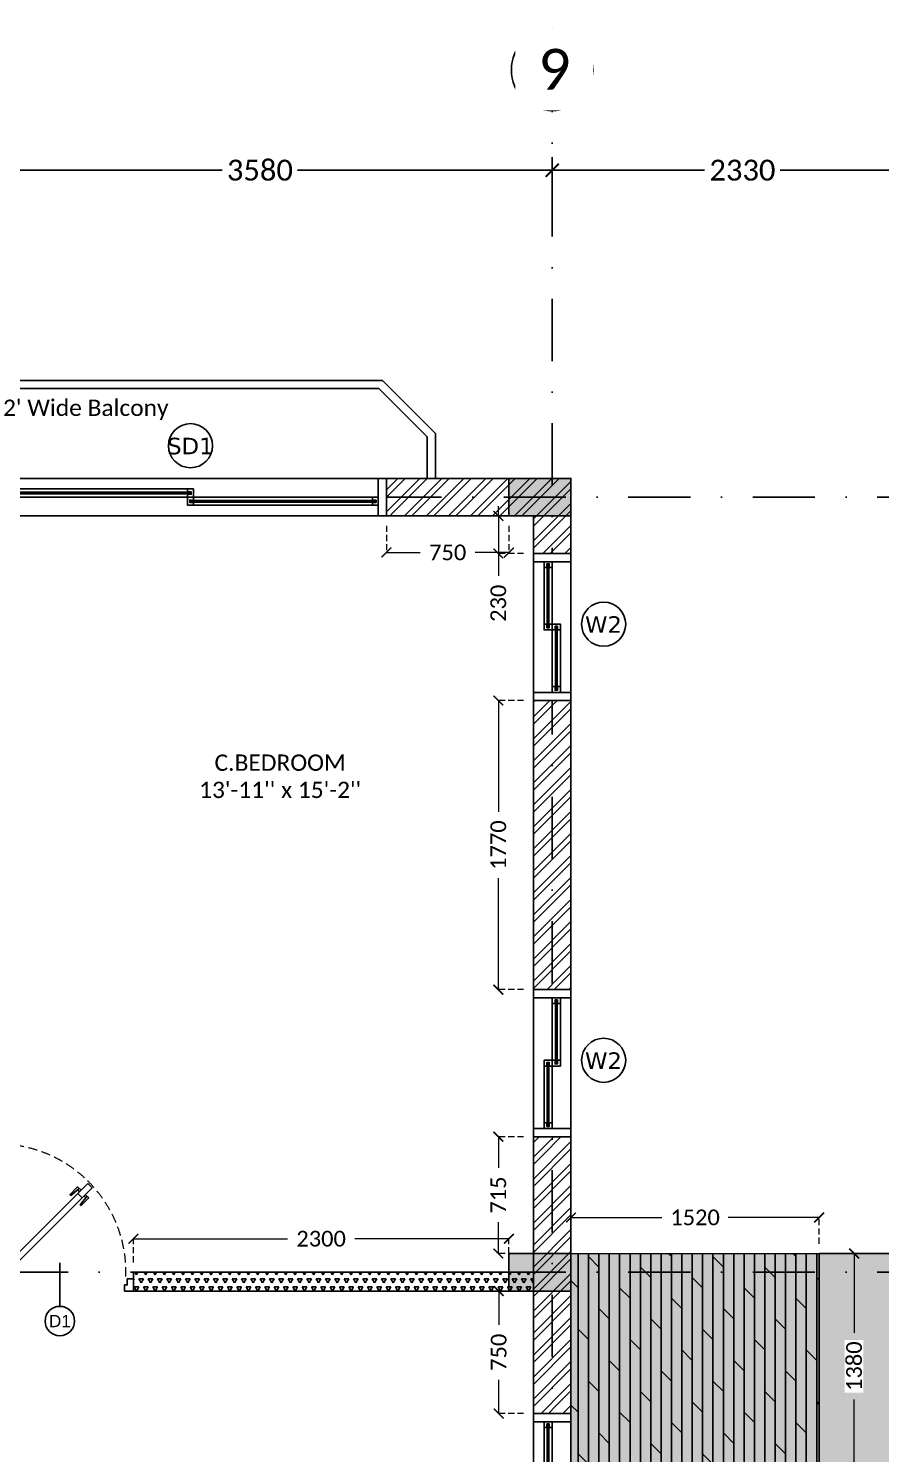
# Model space of a CAD drawing. Header units: millimetres. Extents: x -15000 to 28550, y -17045 to 28620.
# Drawn here: x 8798 to 14016, y 7650 to 16374 of the extents above; entities that cross this region are included whole.
import ezdxf
from ezdxf.enums import TextEntityAlignment as Align

# ---------------------------------------------------------------- set-up
doc = ezdxf.new("R2010")
doc.units = ezdxf.units.MM
doc.header["$LTSCALE"] = 150
for name, pattern in [('3BHK-W(SB)$0$HIDDEN', [0.375, 0.25, -0.125]), ('DASHDOTX2', [50.8, 25.4, -12.7, 0, -12.7]), ('DASHED', [0.75, 0.5, -0.25])]:
    doc.linetypes.add(name, pattern=pattern)
for name, color, linetype in [('ad-Column', 3, 'Continuous'), ('ad-Column Hatch', 125, 'Continuous'), ('ad-Door', 11, 'Continuous'), ('ad-Elevation 10', 8, 'Continuous'), ('ad-Grid', 8, 'DASHDOTX2'), ('ad-Railing', 6, 'Continuous'), ('ad-Text main', 7, 'Continuous'), ('ad-Text Main_Door&window Label', 7, 'Continuous'), ('ad-Wall', 240, 'Continuous'), ('ad-Wall hatch', 8, 'Continuous')]:
    doc.layers.add(name, color=color, linetype=linetype)
doc.layers.add('ad-Dimension', color=5, linetype='Continuous', lineweight=0, true_color=0x0000ff)
doc.layers.add('ad-Glass Sectionline', color=140, linetype='Continuous', true_color=0x00bfff)
doc.layers.add('ad-Verandah', color=7, linetype='Continuous', true_color=0xa57c52)
doc.styles.add('6 U T S R N_Typical Floor Plan$0$3BHK-E(NB)$0$grid_text', font='verdana.ttf', dxfattribs={"width": 0.9})
doc.styles.add('New Text Style', font='arial.ttf', dxfattribs={"height": 100})
doc.styles.get("Standard").update_dxf_attribs({"font": 'calibril.ttf'})
doc.dimstyles.new('A-75-DIM-INT (Framing)', dxfattribs={"dimscale": 100, "dimtxt": 0.8, "dimasz": 0.5, "dimexe": 0, "dimexo": 0.5, "dimgap": 0.5, "dimtad": 0, "dimdec": 0, "dimdsep": 46, "dimtxsty": 'Standard', "dimblk": 'ARCHTICK', "dimcen": 0.025, "dimclrd": 256, "dimclre": 256, "dimclrt": 256, "dimazin": 2, "dimtfac": 1, "dimtdec": 0, "dimtmove": 1, "dimatfit": 0, "dimldrblk": 'ARCHTICK', "dimfxl": 1, "dimtfill": 1, "dimtolj": 1, "dimtzin": 0, "dimarcsym": 0})

# ---------------------------------------------------------------- blocks, each defined once
blk = doc.blocks.new('_ArchTick')
at = {"color": 0, "linetype": 'ByBlock', "const_width": 0.15}
blk.add_lwpolyline([(-0.5, -0.5), (0.5, 0.5)], dxfattribs=at)
blk = doc.blocks.new('*D208')
at = {"layer": 'ad-Dimension', "lineweight": -2}
for p, q in [((8425, 15206.1), (8425, 15586.2)), ((12005, 15206.1), (12005, 15586.2)), ((8425, 15506.2), (9984.1, 15506.2)), ((12005, 15506.2), (10445.9, 15506.2))]:
    blk.add_line(p, q, dxfattribs=at)
at = {"layer": 'Defpoints', "color": 0}
for p in [(12005, 15506.2), (8425, 15126.1), (12005, 15126.1)]:
    blk.add_point(p, dxfattribs=at)
at = {"layer": 'ad-Dimension', "lineweight": -2, "xscale": 80, "yscale": 80, "zscale": 80, "rotation": 180}
blk.add_blockref('_ArchTick', (8425, 15506.2), dxfattribs=at)
at = {"layer": 'ad-Dimension', "lineweight": -2, "xscale": 80, "yscale": 80, "zscale": 80}
blk.add_blockref('_ArchTick', (12005, 15506.2), dxfattribs=at)
at = {"layer": 'ad-Dimension', "insert": (10215, 15506.2), "char_height": 128, "attachment_point": 5, "bg_fill": 3, "box_fill_scale": 1.1, "bg_fill_color": 257, "bg_fill_transparency": 0}
blk.add_mtext('\\A1;3580', dxfattribs=at)
blk = doc.blocks.new('*D196')
at = {"layer": 'ad-Dimension', "lineweight": -2}
for p, q in [((12005, 15206.1), (12005, 15586.2)), ((14335, 15206.1), (14335, 15586.2)), ((12005, 15506.2), (12938, 15506.2)), ((14335, 15506.2), (13402, 15506.2))]:
    blk.add_line(p, q, dxfattribs=at)
at = {"layer": 'Defpoints', "color": 0}
for p in [(14335, 15506.2), (12005, 15126.1), (14335, 15126.1)]:
    blk.add_point(p, dxfattribs=at)
at = {"layer": 'ad-Dimension', "lineweight": -2, "xscale": 80, "yscale": 80, "zscale": 80, "rotation": 180}
blk.add_blockref('_ArchTick', (12005, 15506.2), dxfattribs=at)
at = {"layer": 'ad-Dimension', "lineweight": -2, "xscale": 80, "yscale": 80, "zscale": 80}
blk.add_blockref('_ArchTick', (14335, 15506.2), dxfattribs=at)
at = {"layer": 'ad-Dimension', "insert": (13170, 15506.2), "char_height": 128, "attachment_point": 5, "bg_fill": 3, "box_fill_scale": 1.1, "bg_fill_color": 257, "bg_fill_transparency": 0}
blk.add_mtext('\\A1;2330', dxfattribs=at)
blk = doc.blocks.new('zw$6CCD')
at = {"transparency": 33554559}
h = blk.add_hatch(dxfattribs=at)
h.set_pattern_fill('GRASS', color=74, angle=180)
h.set_pattern_definition([(270, (14545, -2750), (17.96051, -17.96051), [4.7625, -31.15852]), (225, (14545, -2750), (17.96051, -17.96051), [4.7625, -20.6375]), (315, (14545, -2750), (17.96051, 17.96051), [4.7625, -20.6375])])
h.paths.add_polyline_path([(14550, -6125), (13640, -6125), (13640, -4745), (14550, -4745)])
h = blk.add_hatch(color=256, dxfattribs=at)
h.dxf.hatch_style = 1
h.set_gradient(color1=(153, 204, 0), color2=(63, 127, 0), tint=1, name='INVSPHERICAL')
h.paths.add_polyline_path([(14550, -6125), (13640, -6125), (13640, -4745), (14550, -4745)])
at = {"layer": 'ad-Verandah', "transparency": 33554534}
h = blk.add_hatch(color=256, dxfattribs=at)
h.dxf.hatch_style = 1
h.paths.add_polyline_path([(6195, -13620), (12120, -13620), (12120, -4745), (13640, -4745), (13640, -8875), (14550, -8875), (14550, -14850), (6195, -14850)])
at = {"layer": 'ad-Verandah', "transparency": 33554687}
h = blk.add_hatch(dxfattribs=at)
h.set_pattern_fill('DOLMIT', color=256, scale=10, angle=90)
h.set_pattern_definition([(90, (6195, -14830), (-63.5, 2e-14), []), (135, (6195, -14830), (-127, -127), [89.8026, -179.605])])
h.paths.add_polyline_path([(6195, -13620), (12120, -13620), (12120, -4745), (13640, -4745), (13640, -8875), (14550, -8875), (14550, -14850), (6195, -14850)])
at = {"layer": 'ad-Elevation 10'}
blk.add_lwpolyline([(14550, -6125), (13640, -6125), (13640, -4745), (14550, -4745)], close=True, dxfattribs=at)
at = {"layer": 'ad-Verandah', "lineweight": 9}
blk.add_lwpolyline([(6195, -13620), (12120, -13620), (12120, -4745), (13640, -4745), (13640, -8875), (14550, -8875), (14550, -14850), (6195, -14850)], close=True, dxfattribs=at)
blk = doc.blocks.new('6 U T S R N_Typical Floor Plan$0$ad_Window Tag')
blk.add_circle((0, 0), 150)
at = {"style": '6 U T S R N_Typical Floor Plan$0$3BHK-E(NB)$0$grid_text', "width": 0.9}
blk.add_attdef('D1', text='', height=125, dxfattribs=at).set_placement((0, 0), align=Align.MIDDLE_CENTER)
blk = doc.blocks.new('zw$6540')
at = {"layer": 'ad-Text Main_Door&window Label'}
ref = blk.add_blockref('6 U T S R N_Typical Floor Plan$0$ad_Window Tag', (12320, 12727.5), dxfattribs=dict(at, xscale=-0.9, yscale=0.9, zscale=0.9))
ref.add_attrib('D1', 'W2', dxfattribs={"height": 101.25, "rotation": 2160, "style": '6 U T S R N_Typical Floor Plan$0$3BHK-E(NB)$0$grid_text'}).set_placement((12319, 12725.4), align=Align.MIDDLE_CENTER)
ref = blk.add_blockref('6 U T S R N_Typical Floor Plan$0$ad_Window Tag', (12320, 10057.5), dxfattribs=dict(at, xscale=-0.9, yscale=0.9, zscale=0.9))
ref.add_attrib('D1', 'W2', dxfattribs={"height": 101.25, "rotation": 2160, "style": '6 U T S R N_Typical Floor Plan$0$3BHK-E(NB)$0$grid_text'}).set_placement((12319, 10055.4), align=Align.MIDDLE_CENTER)
at = {"layer": 'ad-Text main', "char_height": 100, "attachment_point": 5, "bg_fill": 2}
for s, insert, width in [("\\pxqd;2' Wide Balcony", (9760.6, 14039.5), 2237.11), ("C.BEDROOM^J13'-11'' x 15'-2''", (10339.1, 11795.8), 1173.975)]:
    blk.add_mtext(s, dxfattribs=dict(at, insert=insert, width=width))
at = {"layer": 'ad-Text Main_Door&window Label'}
ref = blk.add_blockref('6 U T S R N_Typical Floor Plan$0$ad_Window Tag', (9790, 13820), dxfattribs=dict(at, xscale=-0.9, yscale=0.9, zscale=0.9))
ref.add_attrib('D1', 'SD1', dxfattribs={"height": 101.25, "rotation": 2160, "style": '6 U T S R N_Typical Floor Plan$0$3BHK-E(NB)$0$grid_text'}).set_placement((9789, 13817.9), align=Align.MIDDLE_CENTER)
blk = doc.blocks.new('*U149')
for p, q in [((-8, -111), (-42, -111)), ((-25, -128), (-25, -94)), ((-811, -761), (-796, -776)), ((-746, -826), (-761, -811))]:
    blk.add_line(p, q)
for points in [[(-1150, -100), (-1150, -50), (-1129, -50), (-1129, -36), (-1129, 0), (-1200, 0), (-1200, -100)], [(-50, -100), (0, -100), (0, 0), (-71, 0), (-71, -36), (-71, -50), (-50, -50)], [(-50, -100), (-131, -181), (-166, -145), (-85, -65)], [(-131, -181), (-747, -797), (-782, -762), (-166, -145)], [(-828, -878), (-747, -797), (-782, -762), (-863, -842)]]:
    blk.add_lwpolyline(points, close=True)
for points in [[(-808, -787), (-836, -760), (-773, -697), (-765, -705), (-822, -774)], [(-773, -823), (-745, -850), (-683, -788), (-690, -780), (-759, -837)]]:
    blk.add_lwpolyline(points)
blk.add_circle((-25, -111), 11.1)
at = {"color": 8, "linetype": 'DASHED', "lineweight": 0}
blk.add_arc((-93, -153), 1047, 178.1881, 271.8119, dxfattribs=at)
at = {"layer": 'ad-Text Main_Door&window Label'}
blk.add_line((-600, 125), (-600, -230), dxfattribs=at)
blk.add_circle((-600, 245), 120, dxfattribs=at)
at = {"layer": 'ad-Text Main_Door&window Label', "style": 'New Text Style'}
blk.add_attdef('D1', text='', height=100, dxfattribs=at).set_placement((-600, 245), align=Align.MIDDLE_CENTER)
blk = doc.blocks.new('$ZCDB_AUDIT_GENERATED_C77D')
blk.add_wipeout([(0, 230), (2400, 230), (2400, 0), (0, 0)]).dxf.layer = 'ad-Elevation 10'
at = {"layer": 'ad-Elevation 10'}
for points in [[(2400, 230), (0, 230)], [(2400, 0), (0, 0)]]:
    blk.add_lwpolyline(points, dxfattribs=at)
for points in [[(50, 0), (50, 230), (0, 230), (0, 0)], [(2350, 0), (2400, 0), (2400, 230), (2350, 230)], [(85, 83), (85, 65), (50, 65), (50, 115), (85, 115), (85, 97), (63, 97), (63, 83)], [(1217.5, 133), (1217.5, 115), (1182.5, 115), (1182.5, 165), (1217.5, 165), (1217.5, 147), (1195.5, 147), (1195.5, 133)], [(1182.5, 83), (1182.5, 65), (1217.5, 65), (1217.5, 115), (1182.5, 115), (1182.5, 97), (1204.5, 97), (1204.5, 83)], [(2315, 133), (2315, 115), (2350, 115), (2350, 165), (2315, 165), (2315, 147), (2337, 147), (2337, 133)]]:
    blk.add_lwpolyline(points, close=True, dxfattribs=at)
at = {"layer": 'ad-Glass Sectionline'}
for points in [[(1200, 95), (65, 95), (65, 85), (1200, 85)], [(1200, 145), (2335, 145), (2335, 135), (1200, 135)]]:
    blk.add_lwpolyline(points, close=True, dxfattribs=at)
for points in [[(1182.5, 115), (85, 115)], [(1217.5, 165), (2315, 165)], [(1217.5, 115), (2315, 115)], [(1182.5, 65), (85, 65)]]:
    blk.add_lwpolyline(points, dxfattribs=at)
blk = doc.blocks.new('*U144')
blk.add_blockref('$ZCDB_AUDIT_GENERATED_C77D', (0, 0))
blk = doc.blocks.new('$ZCDB_AUDIT_GENERATED_C7DC')
blk.add_wipeout([(0, 230), (900, 230), (900, 0), (0, 0)]).dxf.layer = 'ad-Elevation 10'
at = {"layer": 'ad-Elevation 10'}
for points in [[(900, 230), (0, 230)], [(900, 0), (0, 0)]]:
    blk.add_lwpolyline(points, dxfattribs=at)
for points in [[(50, 0), (50, 230), (0, 230), (0, 0)], [(850, 0), (900, 0), (900, 230), (850, 230)], [(85, 83), (85, 65), (50, 65), (50, 115), (85, 115), (85, 97), (63, 97), (63, 83)], [(467.5, 133), (467.5, 115), (432.5, 115), (432.5, 165), (467.5, 165), (467.5, 147), (445.5, 147), (445.5, 133)], [(432.5, 83), (432.5, 65), (467.5, 65), (467.5, 115), (432.5, 115), (432.5, 97), (454.5, 97), (454.5, 83)], [(815, 133), (815, 115), (850, 115), (850, 165), (815, 165), (815, 147), (837, 147), (837, 133)]]:
    blk.add_lwpolyline(points, close=True, dxfattribs=at)
at = {"layer": 'ad-Glass Sectionline'}
for points in [[(450, 95), (65, 95), (65, 85), (450, 85)], [(450, 145), (835, 145), (835, 135), (450, 135)]]:
    blk.add_lwpolyline(points, close=True, dxfattribs=at)
for points in [[(432.5, 115), (85, 115)], [(467.5, 165), (815, 165)], [(467.5, 115), (815, 115)], [(432.5, 65), (85, 65)]]:
    blk.add_lwpolyline(points, dxfattribs=at)
blk = doc.blocks.new('*U145')
blk.add_blockref('$ZCDB_AUDIT_GENERATED_C7DC', (0, 0))
blk = doc.blocks.new('zw$6266')
at = {"layer": 'ad-Wall hatch', "transparency": 33554610}
h = blk.add_hatch(dxfattribs=at)
h.set_pattern_fill('ANSI32', color=256, scale=10)
h.paths.add_polyline_path([(0, 13620), (0, 10305), (230, 10305), (230, 13390), (4880, 13390), (4880, 8645), (5110, 8645), (5110, 13390), (11890, 13390), (11890, 230), (10090, 230), (10090, 0), (12120, 0), (12120, 13620)])
h = blk.add_hatch(dxfattribs=at)
h.set_pattern_fill('TRIANG', color=256, scale=6)
h.set_pattern_definition([(60, (13573.835, 8645), (-28.575, 49.49335), [28.575, -28.575]), (120, (13573.835, 8645), (-57.15, 3e-08), [28.575, -28.575]), (0, (13559.547, 8669.747), (28.575, 49.49335), [28.575, -28.575])])
h.paths.add_polyline_path([(9440, 8645), (11890, 8645), (11890, 8760), (9440, 8760)])
at = {"layer": 'ad-Railing'}
for points in [[(11290, 13620), (11290, 13895), (10965, 14220), (8615, 14220), (8290, 13895), (8290, 13620)], [(11240, 13620), (11240, 13874.3), (10944.3, 14170), (8635.7, 14170), (8340, 13874.3), (8340, 13620)]]:
    blk.add_lwpolyline(points, dxfattribs=at)
at = {"layer": 'ad-Wall'}
blk.add_lwpolyline([(9440, 8645), (11890, 8645), (11890, 8760), (9440, 8760)], close=True, dxfattribs=at)
at = {"layer": 'ad-Door', "ltscale": 5}
ref = blk.add_blockref('*U149', (8540, 8645), dxfattribs=dict(at, xscale=0.7499999997027537, yscale=0.7499999997027537, zscale=0.7499999997027537, rotation=180))
ref.add_attrib('D1', 'D1', dxfattribs={"layer": 'ad-Text Main_Door&window Label', "height": 75, "style": 'New Text Style'}).set_placement((8990.2, 8461.3), align=Align.MIDDLE_CENTER)
at = {"xscale": -1}
blk.add_blockref('*U144', (10990, 13390), dxfattribs=at)
for name, p, rotation in [('*U145', (11890, 13160), 270), ('*U144', (12120, 5495), 90)]:
    blk.add_blockref(name, p, dxfattribs=dict(rotation=rotation))
at = {"xscale": -1, "rotation": 270}
blk.add_blockref('*U145', (11890, 9590), dxfattribs=at)
at = {"layer": 'ad-Wall'}
blk.add_lwpolyline([(0, 13620), (0, 10305), (230, 10305), (230, 13390), (4880, 13390), (4880, 8645), (5110, 8645), (5110, 13390), (11890, 13390), (11890, 230), (10090, 230), (10090, 0), (12120, 0), (12120, 13620)], close=True, dxfattribs=at)
blk = doc.blocks.new('zw$6AA0')
at = {"layer": 'ad-Column Hatch', "transparency": 33554687}
h = blk.add_hatch(color=256, dxfattribs=at)
h.dxf.hatch_style = 1
h.paths.add_polyline_path([(0, -230), (380, -230), (380, 0), (0, 0)])
at = {"layer": 'ad-Column'}
blk.add_lwpolyline([(0, -230), (380, -230), (380, 0), (0, 0)], close=True, dxfattribs=at)
blk = doc.blocks.new('1625W_Columns')
at = {"layer": 'ad-Column', "xscale": -1, "rotation": 359.9999999999999}
blk.add_blockref('zw$6AA0', (12120, 13620), dxfattribs=at)
at = {"layer": 'ad-Column', "rotation": 179.9999999999998}
blk.add_blockref('zw$6AA0', (12120, 8645), dxfattribs=at)
blk = doc.blocks.new('1625_West Villa')
at = {"layer": 'ad-Verandah'}
blk.add_blockref('zw$6CCD', (0, 13620), dxfattribs=at)
blk.add_blockref('zw$6266', (0, 0))
blk.add_blockref('1625W_Columns', (0, 0))
at = {"layer": 'ad-Text main'}
blk.add_blockref('zw$6540', (0, 0), dxfattribs=at)
blk = doc.blocks.new('*D23')
at = {"layer": 'ad-Dimension', "linetype": '3BHK-W(SB)$0$HIDDEN', "lineweight": -2}
for p, q in [((9440, -4800), (9440, -4655)), ((11740, -4800), (11740, -4655))]:
    blk.add_line(p, q, dxfattribs=at)
at = {"layer": 'ad-Dimension', "lineweight": -2}
for p, q in [((9440, -4655), (10384.3, -4655)), ((11740, -4655), (10795.7, -4655))]:
    blk.add_line(p, q, dxfattribs=at)
at = {"layer": 'Defpoints', "color": 0}
for p in [(11740, -4655), (9440, -4860), (11740, -4860)]:
    blk.add_point(p, dxfattribs=at)
at = {"layer": 'ad-Dimension', "lineweight": -2, "xscale": 60, "yscale": 60, "zscale": 60, "rotation": 180}
blk.add_blockref('_ArchTick', (9440, -4655), dxfattribs=at)
at = {"layer": 'ad-Dimension', "lineweight": -2, "xscale": 60, "yscale": 60, "zscale": 60}
blk.add_blockref('_ArchTick', (11740, -4655), dxfattribs=at)
at = {"layer": 'ad-Dimension', "insert": (10590, -4655), "char_height": 96, "attachment_point": 5, "bg_fill": 3, "box_fill_scale": 1.1, "bg_fill_color": 257, "bg_fill_transparency": 0}
blk.add_mtext('\\A1;2300', dxfattribs=at)
blk = doc.blocks.new('*D26')
at = {"layer": 'ad-Dimension', "lineweight": -2}
for p, q in [((11675.2, -230), (11675.2, -170)), ((11675.2, -230), (11675.2, -460)), ((11675.2, -460), (11675.2, -597.5)), ((11675.2, -460), (11675.2, -520))]:
    blk.add_line(p, q, dxfattribs=at)
at = {"layer": 'ad-Dimension', "linetype": '3BHK-W(SB)$0$HIDDEN', "lineweight": -2}
for p, q in [((11830, -230), (11675.2, -230)), ((11830, -460), (11675.2, -460))]:
    blk.add_line(p, q, dxfattribs=at)
at = {"layer": 'Defpoints', "color": 0}
for p in [(11890, -230), (11675.2, -460), (11890, -460)]:
    blk.add_point(p, dxfattribs=at)
at = {"layer": 'ad-Dimension', "lineweight": -2, "xscale": 60, "yscale": 60, "zscale": 60}
for p, rotation in [((11675.2, -230), 270), ((11675.2, -460), 90)]:
    blk.add_blockref('_ArchTick', p, dxfattribs=dict(at, rotation=rotation))
at = {"layer": 'ad-Dimension', "insert": (11675.2, -764.8), "char_height": 96, "attachment_point": 5, "rotation": 90, "bg_fill": 3, "box_fill_scale": 1.1, "bg_fill_color": 257, "bg_fill_transparency": 0}
blk.add_mtext('\\A1;230', dxfattribs=at)
blk = doc.blocks.new('*D27')
at = {"layer": 'ad-Dimension', "linetype": '3BHK-W(SB)$0$HIDDEN', "lineweight": -2}
for p, q in [((11830, -1360), (11675.2, -1360)), ((11830, -3130), (11675.2, -3130))]:
    blk.add_line(p, q, dxfattribs=at)
at = {"layer": 'ad-Dimension', "lineweight": -2}
for p, q in [((11675.2, -1360), (11675.2, -2041.6)), ((11675.2, -3130), (11675.2, -2448.4))]:
    blk.add_line(p, q, dxfattribs=at)
at = {"layer": 'Defpoints', "color": 0}
for p in [(11890, -1360), (11675.2, -3130), (11890, -3130)]:
    blk.add_point(p, dxfattribs=at)
at = {"layer": 'ad-Dimension', "lineweight": -2, "xscale": 60, "yscale": 60, "zscale": 60}
for p, rotation in [((11675.2, -1360), 90), ((11675.2, -3130), 270)]:
    blk.add_blockref('_ArchTick', p, dxfattribs=dict(at, rotation=rotation))
at = {"layer": 'ad-Dimension', "insert": (11675.2, -2245), "char_height": 96, "attachment_point": 5, "rotation": 90, "bg_fill": 3, "box_fill_scale": 1.1, "bg_fill_color": 257, "bg_fill_transparency": 0}
blk.add_mtext('\\A1;1770', dxfattribs=at)
blk = doc.blocks.new('*D28')
at = {"layer": 'ad-Dimension', "linetype": '3BHK-W(SB)$0$HIDDEN', "lineweight": -2}
for p, q in [((11830, -4030), (11675.2, -4030)), ((11830, -4745), (11675.2, -4745))]:
    blk.add_line(p, q, dxfattribs=at)
at = {"layer": 'ad-Dimension', "lineweight": -2}
for p, q in [((11675.2, -4030), (11675.2, -4221.5)), ((11675.2, -4745), (11675.2, -4553.5))]:
    blk.add_line(p, q, dxfattribs=at)
at = {"layer": 'Defpoints', "color": 0}
for p in [(11890, -4030), (11675.2, -4745), (11890, -4745)]:
    blk.add_point(p, dxfattribs=at)
at = {"layer": 'ad-Dimension', "lineweight": -2, "xscale": 60, "yscale": 60, "zscale": 60}
for p, rotation in [((11675.2, -4030), 90), ((11675.2, -4745), 270)]:
    blk.add_blockref('_ArchTick', p, dxfattribs=dict(at, rotation=rotation))
at = {"layer": 'ad-Dimension', "insert": (11675.2, -4387.5), "char_height": 96, "attachment_point": 5, "rotation": 90, "bg_fill": 3, "box_fill_scale": 1.1, "bg_fill_color": 257, "bg_fill_transparency": 0}
blk.add_mtext('\\A1;715', dxfattribs=at)
blk = doc.blocks.new('*D29')
at = {"layer": 'ad-Dimension', "linetype": '3BHK-W(SB)$0$HIDDEN', "lineweight": -2}
for p, q in [((10990, -290), (10990, -453.7)), ((11740, -290), (11740, -453.7))]:
    blk.add_line(p, q, dxfattribs=at)
at = {"layer": 'ad-Dimension', "lineweight": -2}
for p, q in [((10990, -453.7), (11196.9, -453.7)), ((11740, -453.7), (11533.1, -453.7))]:
    blk.add_line(p, q, dxfattribs=at)
at = {"layer": 'Defpoints', "color": 0}
for p in [(10990, -230), (11740, -230), (11740, -453.7)]:
    blk.add_point(p, dxfattribs=at)
at = {"layer": 'ad-Dimension', "lineweight": -2, "xscale": 60, "yscale": 60, "zscale": 60, "rotation": 180}
blk.add_blockref('_ArchTick', (10990, -453.7), dxfattribs=at)
at = {"layer": 'ad-Dimension', "lineweight": -2, "xscale": 60, "yscale": 60, "zscale": 60}
blk.add_blockref('_ArchTick', (11740, -453.7), dxfattribs=at)
at = {"layer": 'ad-Dimension', "insert": (11365, -453.7), "char_height": 96, "attachment_point": 5, "bg_fill": 3, "box_fill_scale": 1.1, "bg_fill_color": 257, "bg_fill_transparency": 0}
blk.add_mtext('\\A1;750', dxfattribs=at)
blk = doc.blocks.new('*D33')
at = {"layer": 'ad-Dimension', "linetype": '3BHK-W(SB)$0$HIDDEN', "lineweight": -2}
for p, q in [((12120, -4685), (12120, -4524.6)), ((13640, -4685), (13640, -4524.6))]:
    blk.add_line(p, q, dxfattribs=at)
at = {"layer": 'ad-Dimension', "lineweight": -2}
for p, q in [((12120, -4524.6), (12676.6, -4524.6)), ((13640, -4524.6), (13083.4, -4524.6))]:
    blk.add_line(p, q, dxfattribs=at)
at = {"layer": 'Defpoints', "color": 0}
for p in [(13640, -4524.6), (12120, -4745), (13640, -4745)]:
    blk.add_point(p, dxfattribs=at)
at = {"layer": 'ad-Dimension', "lineweight": -2, "xscale": 60, "yscale": 60, "zscale": 60, "rotation": 180}
blk.add_blockref('_ArchTick', (12120, -4524.6), dxfattribs=at)
at = {"layer": 'ad-Dimension', "lineweight": -2, "xscale": 60, "yscale": 60, "zscale": 60}
blk.add_blockref('_ArchTick', (13640, -4524.6), dxfattribs=at)
at = {"layer": 'ad-Dimension', "insert": (12880, -4524.6), "char_height": 96, "attachment_point": 5, "bg_fill": 3, "box_fill_scale": 1.1, "bg_fill_color": 257, "bg_fill_transparency": 0}
blk.add_mtext('\\A1;1520', dxfattribs=at)
blk = doc.blocks.new('*D72')
at = {"layer": 'ad-Dimension', "linetype": '3BHK-W(SB)$0$HIDDEN', "lineweight": -2}
for p, q in [((11830, -4975), (11677.5, -4975)), ((11830, -5725), (11677.5, -5725))]:
    blk.add_line(p, q, dxfattribs=at)
at = {"layer": 'ad-Dimension', "lineweight": -2}
for p, q in [((11677.5, -4975), (11677.5, -5181.9)), ((11677.5, -5725), (11677.5, -5518.1))]:
    blk.add_line(p, q, dxfattribs=at)
at = {"layer": 'Defpoints', "color": 0}
for p in [(11890, -4975), (11677.5, -5725), (11890, -5725)]:
    blk.add_point(p, dxfattribs=at)
at = {"layer": 'ad-Dimension', "lineweight": -2, "xscale": 60, "yscale": 60, "zscale": 60}
for p, rotation in [((11677.5, -4975), 90), ((11677.5, -5725), 270)]:
    blk.add_blockref('_ArchTick', p, dxfattribs=dict(at, rotation=rotation))
at = {"layer": 'ad-Dimension', "insert": (11677.5, -5350), "char_height": 96, "attachment_point": 5, "rotation": 90, "bg_fill": 3, "box_fill_scale": 1.1, "bg_fill_color": 257, "bg_fill_transparency": 0}
blk.add_mtext('\\A1;750', dxfattribs=at)
blk = doc.blocks.new('*D73')
at = {"layer": 'ad-Dimension', "linetype": '3BHK-W(SB)$0$HIDDEN', "lineweight": -2}
for p, q in [((13700, -4745), (13853.8, -4745)), ((13700, -6125), (13853.8, -6125))]:
    blk.add_line(p, q, dxfattribs=at)
at = {"layer": 'ad-Dimension', "lineweight": -2}
for p, q in [((13853.8, -4745), (13853.8, -5231.6)), ((13853.8, -6125), (13853.8, -5638.4))]:
    blk.add_line(p, q, dxfattribs=at)
at = {"layer": 'Defpoints', "color": 0}
for p in [(13640, -4745), (13640, -6125), (13853.8, -6125)]:
    blk.add_point(p, dxfattribs=at)
at = {"layer": 'ad-Dimension', "lineweight": -2, "xscale": 60, "yscale": 60, "zscale": 60}
for p, rotation in [((13853.8, -4745), 90), ((13853.8, -6125), 270)]:
    blk.add_blockref('_ArchTick', p, dxfattribs=dict(at, rotation=rotation))
at = {"layer": 'ad-Dimension', "insert": (13853.8, -5435), "char_height": 96, "attachment_point": 5, "rotation": 90, "bg_fill": 3, "box_fill_scale": 1.1, "bg_fill_color": 257, "bg_fill_transparency": 0}
blk.add_mtext('\\A1;1380', dxfattribs=at)
blk = doc.blocks.new('1625W_Grid')
at = {"layer": 'ad-Grid', "ltscale": 0.1}
for points in [[(12005, -3190), (12005, 15870)], [(15900, 13505), (-3780, 13505)], [(15900, 8760), (-3780, 8760)]]:
    blk.add_lwpolyline(points, dxfattribs=at)
at = {"layer": 'ad-Grid', "color": 7, "linetype": 'ByBlock'}
blk.add_circle((12005, 16120), 250, dxfattribs=at)
at = {"layer": 'ad-Text main', "insert": (12018.5, 16124), "char_height": 250, "width": 227.385, "attachment_point": 5, "bg_fill": 2}
blk.add_mtext('{\\fCalibri|b0|i0|c0|p34;9}', dxfattribs=at)
at = {"layer": 'ad-Dimension'}
dim = blk.add_linear_dim(base=(12005, 15506.2), p1=(8425, 15126.1), p2=(12005, 15126.1), dimstyle='A-75-DIM-INT (Framing)', override={"dimscale": 80, "dimblk": 'ArchTick', "dimclrd": 256, "dimclre": 256, "dimfxl": 10, "dimtfill": 1, "dimtfillclr": 0}, dxfattribs=at)
dim.commit()
dim.dimension.update_dxf_attribs({"geometry": '*D208', "text_midpoint": (10215, 15506.2)})
dim = blk.add_linear_dim(base=(14335, 15506.2), p1=(12005, 15126.1), p2=(14335, 15126.1), dimstyle='A-75-DIM-INT (Framing)', override={"dimscale": 80, "dimblk": 'ArchTick', "dimclrd": 256, "dimclre": 256, "dimfxl": 10, "dimtfill": 1, "dimtfillclr": 0}, dxfattribs=at)
dim.commit()
dim.dimension.update_dxf_attribs({"geometry": '*D196', "text_midpoint": (13170, 15506.2)})
blk = doc.blocks.new('zw$FA3C')
at = {"layer": 'ad-Dimension'}
dim = blk.add_linear_dim(base=(11675.2, -460), p1=(11890, -230), p2=(11890, -460), angle=90, dimstyle='A-75-DIM-INT (Framing)', override={"dimscale": 120, "dimblk": 'ArchTick', "dimfxl": 10, "dimtfill": 1, "dimtfillclr": 0}, dxfattribs=at)
dim.commit()
dim.dimension.update_dxf_attribs({"geometry": '*D26', "text_midpoint": (11695.6, -764.8), "dimtype": 128})
for base, p1, p2, picture, middle in [((11675.2, -3130), (11890, -1360), (11890, -3130), '*D27', (11675.2, -2245)), ((11677.5, -5725), (11890, -4975), (11890, -5725), '*D72', (11677.5, -5350))]:
    dim = blk.add_linear_dim(base=base, p1=p1, p2=p2, angle=90, dimstyle='A-75-DIM-INT (Framing)', override={"dimscale": 120, "dimblk": 'ArchTick', "dimfxl": 10, "dimtfill": 1, "dimtfillclr": 0}, dxfattribs=at)
    dim.commit()
    dim.dimension.update_dxf_attribs({"geometry": picture, "text_midpoint": middle})
for base, p1, p2, picture, middle in [((13640, -4524.6), (12120, -4745), (13640, -4745), '*D33', (12880, -4524.6)), ((11740, -4655), (9440, -4860), (11740, -4860), '*D23', (10590, -4655))]:
    dim = blk.add_linear_dim(base=base, p1=p1, p2=p2, dimstyle='A-75-DIM-INT (Framing)', override={"dimscale": 120, "dimblk": 'ArchTick', "dimfxl": 10, "dimtfill": 1, "dimtfillclr": 0}, dxfattribs=at)
    dim.commit()
    dim.dimension.update_dxf_attribs({"geometry": picture, "text_midpoint": middle})
dim = blk.add_linear_dim(base=(11740, -453.7), p1=(10990, -230), p2=(11740, -230), dimstyle='A-75-DIM-INT (Framing)', override={"dimscale": 120, "dimblk": 'ArchTick', "dimfxl": 10, "dimtfill": 1, "dimtfillclr": 0}, dxfattribs=at)
dim.commit()
dim.dimension.update_dxf_attribs({"geometry": '*D29', "text_midpoint": (11365, -453.7)})
for base, p1, p2, picture, middle in [((11675.2, -4745), (11890, -4030), (11890, -4745), '*D28', (11675.2, -4387.5)), ((13853.8, -6125), (13640, -4745), (13640, -6125), '*D73', (13853.8, -5435))]:
    dim = blk.add_linear_dim(base=base, p1=p1, p2=p2, angle=90, dimstyle='A-75-DIM-INT (Framing)', override={"dimscale": 120, "dimblk": 'ArchTick', "dimfxl": 10, "dimtfill": 1, "dimtfillclr": 0}, dxfattribs=at)
    dim.commit()
    dim.dimension.update_dxf_attribs({"geometry": picture, "text_midpoint": middle})

msp = doc.modelspace()

# ---------------------------------------------------------------- block references
msp.add_blockref('1625W_Grid', (0, 0))

# ---------------------------------------------------------------- next in the draw order: block references
msp.add_blockref('1625_West Villa', (0, 0))

# ---------------------------------------------------------------- next in the draw order: block references
at = {"layer": 'ad-Dimension'}
msp.add_blockref('zw$FA3C', (0, 13620), dxfattribs=at)

doc.saveas('drawing.dxf')
